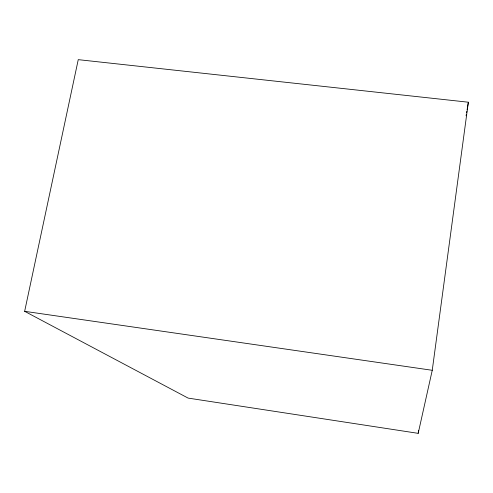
<?xml version="1.0" encoding="UTF-8"?>
<svg xmlns="http://www.w3.org/2000/svg" width="493" height="493" viewBox="0 0 493 493"><rect width="100%" height="100%" fill="white"/><g stroke="black" fill="none" stroke-linecap="round" stroke-linejoin="round"><path stroke-width="0.74" d="M432.25 370.292L468.35 102.211L78.251 59.653L24.65 311.323L188.116 398.097L418.187 433.347L432.25 370.292L24.65 311.323M418.187 433.347L418.6 430.303M466.101 115.843L466.347 114.327M466.6 112.817L466.853 111.301M467.099 109.785L468.35 102.211"/></g></svg>
